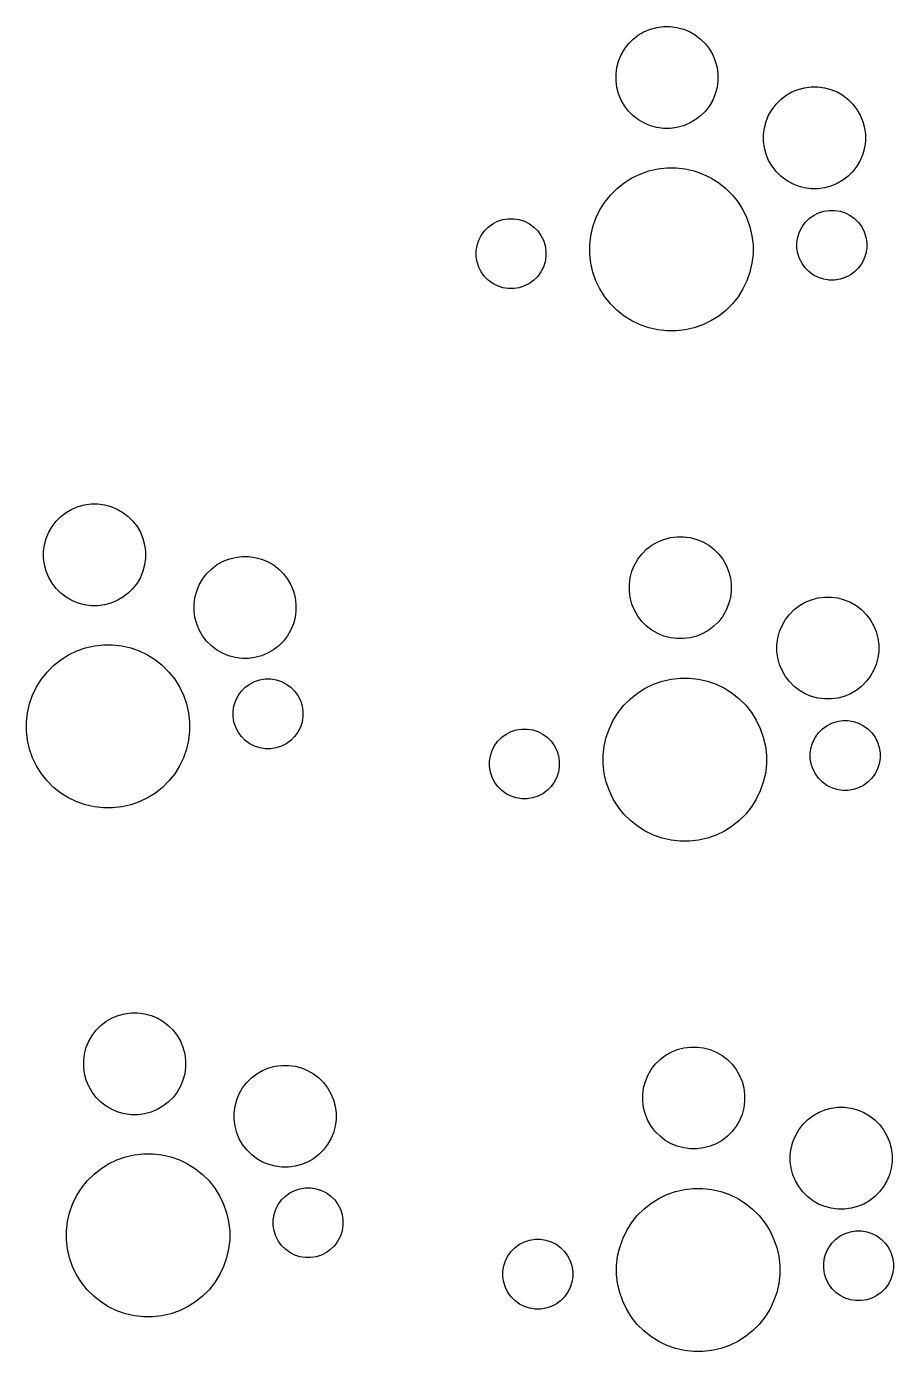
# Model space of a CAD drawing. Extents: x -174 to 104, y -34 to 59.
# Drawn here: x -147.82 to -118.1, y 7.77 to 53.2 of the extents above; entities that cross this region are included whole.
import ezdxf

# ---------------------------------------------------------------- set-up
doc = ezdxf.new("R2010")
doc.units = 0
doc.layers.add('BLACK', color=7, linetype='CONTINUOUS')

msp = doc.modelspace()

# ---------------------------------------------------------------- linework, layer by layer
at = {"layer": 'BLACK', "linetype": 'CONTINUOUS'}
for p, q in [((-126.428604, 53.112357), (-126.207493, 53.171603)), ((-126.207493, 53.171603), (-125.98054, 53.201482)), ((-125.98054, 53.201482), (-125.75163, 53.201482)), ((-125.75163, 53.201482), (-125.524677, 53.171603)), ((-125.524677, 53.171603), (-125.303566, 53.112357)), ((-127.181805, 52.609084), (-127.01994, 52.770949)), ((-127.01994, 52.770949), (-126.838333, 52.910301)), ((-126.838333, 52.910301), (-126.64009, 53.024756)), ((-126.64009, 53.024756), (-126.428604, 53.112357)), ((-125.303566, 53.112357), (-125.09208, 53.024756)), ((-125.09208, 53.024756), (-124.893837, 52.910301)), ((-124.893837, 52.910301), (-124.71223, 52.770949)), ((-124.71223, 52.770949), (-124.550365, 52.609084)), ((-127.435612, 52.229234), (-127.321157, 52.427477)), ((-127.321157, 52.427477), (-127.181805, 52.609084)), ((-124.550365, 52.609084), (-124.411013, 52.427477)), ((-124.411013, 52.427477), (-124.296558, 52.229234)), ((-127.612338, 51.569684), (-127.582459, 51.796637)), ((-127.582459, 51.796637), (-127.523213, 52.017748)), ((-127.523213, 52.017748), (-127.435612, 52.229234)), ((-124.296558, 52.229234), (-124.208957, 52.017748)), ((-124.208957, 52.017748), (-124.149711, 51.796637)), ((-124.149711, 51.796637), (-124.119832, 51.569684)), ((-127.612338, 51.340774), (-127.612338, 51.569684)), ((-127.582459, 51.113821), (-127.612338, 51.340774)), ((-124.119832, 51.340774), (-124.149711, 51.113821)), ((-124.119832, 51.569684), (-124.119832, 51.340774)), ((-127.523213, 50.89271), (-127.582459, 51.113821)), ((-127.435612, 50.681224), (-127.523213, 50.89271)), ((-124.208957, 50.89271), (-124.296558, 50.681224)), ((-124.149711, 51.113821), (-124.208957, 50.89271)), ((-121.782457, 50.84194), (-121.584214, 50.956395)), ((-121.584214, 50.956395), (-121.372728, 51.043996)), ((-121.372728, 51.043996), (-121.151617, 51.103242)), ((-121.151617, 51.103242), (-120.924664, 51.133121)), ((-120.924664, 51.133121), (-120.695754, 51.133121)), ((-120.695754, 51.133121), (-120.468801, 51.103242)), ((-120.468801, 51.103242), (-120.24769, 51.043996)), ((-120.24769, 51.043996), (-120.036204, 50.956395)), ((-120.036204, 50.956395), (-119.837961, 50.84194)), ((-127.321157, 50.482981), (-127.435612, 50.681224)), ((-127.181805, 50.301374), (-127.321157, 50.482981)), ((-124.411013, 50.482981), (-124.550365, 50.301374)), ((-124.296558, 50.681224), (-124.411013, 50.482981)), ((-122.265281, 50.359116), (-122.125929, 50.540723)), ((-122.125929, 50.540723), (-121.964064, 50.702588)), ((-121.964064, 50.702588), (-121.782457, 50.84194)), ((-119.837961, 50.84194), (-119.656354, 50.702588)), ((-119.656354, 50.702588), (-119.494489, 50.540723)), ((-119.494489, 50.540723), (-119.355137, 50.359116)), ((-127.01994, 50.139509), (-127.181805, 50.301374)), ((-126.838333, 50.000157), (-127.01994, 50.139509)), ((-126.64009, 49.885702), (-126.838333, 50.000157)), ((-124.893837, 50.000157), (-125.09208, 49.885702)), ((-124.71223, 50.139509), (-124.893837, 50.000157)), ((-124.550365, 50.301374), (-124.71223, 50.139509)), ((-122.467337, 49.949387), (-122.379736, 50.160873)), ((-122.379736, 50.160873), (-122.265281, 50.359116)), ((-119.355137, 50.359116), (-119.240682, 50.160873)), ((-119.240682, 50.160873), (-119.153081, 49.949387)), ((-126.428604, 49.798101), (-126.64009, 49.885702)), ((-126.207493, 49.738855), (-126.428604, 49.798101)), ((-125.98054, 49.708976), (-126.207493, 49.738855)), ((-125.75163, 49.708976), (-125.98054, 49.708976)), ((-125.524677, 49.738855), (-125.75163, 49.708976)), ((-125.303566, 49.798101), (-125.524677, 49.738855)), ((-125.09208, 49.885702), (-125.303566, 49.798101)), ((-122.556462, 49.501323), (-122.526583, 49.728276)), ((-122.526583, 49.728276), (-122.467337, 49.949387)), ((-119.153081, 49.949387), (-119.093835, 49.728276)), ((-119.093835, 49.728276), (-119.063956, 49.501323)), ((-122.556462, 49.272413), (-122.556462, 49.501323)), ((-122.526583, 49.04546), (-122.556462, 49.272413)), ((-119.063956, 49.272413), (-119.093835, 49.04546)), ((-119.063956, 49.501323), (-119.063956, 49.272413)), ((-122.467337, 48.824349), (-122.526583, 49.04546)), ((-122.379736, 48.612863), (-122.467337, 48.824349)), ((-122.265281, 48.41462), (-122.379736, 48.612863)), ((-119.240682, 48.612863), (-119.355137, 48.41462)), ((-119.153081, 48.824349), (-119.240682, 48.612863)), ((-119.093835, 49.04546), (-119.153081, 48.824349)), ((-126.783155, 48.144114), (-126.48678, 48.24782)), ((-126.48678, 48.24782), (-126.180658, 48.31769)), ((-126.180658, 48.31769), (-125.868638, 48.352846)), ((-125.868638, 48.352846), (-125.554644, 48.352846)), ((-125.554644, 48.352846), (-125.242624, 48.31769)), ((-125.242624, 48.31769), (-124.936502, 48.24782)), ((-124.936502, 48.24782), (-124.640127, 48.144114)), ((-122.125929, 48.233013), (-122.265281, 48.41462)), ((-121.964064, 48.071148), (-122.125929, 48.233013)), ((-119.494489, 48.233013), (-119.656354, 48.071148)), ((-119.355137, 48.41462), (-119.494489, 48.233013)), ((-127.577411, 47.645049), (-127.331921, 47.840821)), ((-127.331921, 47.840821), (-127.066054, 48.007877)), ((-127.066054, 48.007877), (-126.783155, 48.144114)), ((-124.640127, 48.144114), (-124.357228, 48.007877)), ((-124.357228, 48.007877), (-124.091361, 47.840821)), ((-124.091361, 47.840821), (-123.845871, 47.645049)), ((-121.782457, 47.931796), (-121.964064, 48.071148)), ((-121.584214, 47.817341), (-121.782457, 47.931796)), ((-121.372728, 47.72974), (-121.584214, 47.817341)), ((-121.151617, 47.670494), (-121.372728, 47.72974)), ((-120.24769, 47.72974), (-120.468801, 47.670494)), ((-120.036204, 47.817341), (-120.24769, 47.72974)), ((-119.837961, 47.931796), (-120.036204, 47.817341)), ((-119.656354, 48.071148), (-119.837961, 47.931796)), ((-127.995211, 47.177531), (-127.799439, 47.423021)), ((-127.799439, 47.423021), (-127.577411, 47.645049)), ((-123.845871, 47.645049), (-123.623843, 47.423021)), ((-123.623843, 47.423021), (-123.428071, 47.177531)), ((-120.924664, 47.640615), (-121.151617, 47.670494)), ((-120.695754, 47.640615), (-120.924664, 47.640615)), ((-120.468801, 47.670494), (-120.695754, 47.640615)), ((-128.298504, 46.628765), (-128.162267, 46.911664)), ((-128.162267, 46.911664), (-127.995211, 47.177531)), ((-123.428071, 47.177531), (-123.261015, 46.911664)), ((-123.261015, 46.911664), (-123.124778, 46.628765)), ((-120.840524, 46.724392), (-120.672746, 46.809879)), ((-120.672746, 46.809879), (-120.49366, 46.868068)), ((-120.49366, 46.868068), (-120.307677, 46.897525)), ((-120.307677, 46.897525), (-120.119375, 46.897525)), ((-120.119375, 46.897525), (-119.933392, 46.868068)), ((-119.933392, 46.868068), (-119.754306, 46.809879)), ((-119.754306, 46.809879), (-119.586528, 46.724392)), ((-131.989094, 46.325765), (-131.836754, 46.436446)), ((-131.836754, 46.436446), (-131.668976, 46.521933)), ((-131.668976, 46.521933), (-131.48989, 46.580122)), ((-131.48989, 46.580122), (-131.303907, 46.609579)), ((-131.303907, 46.609579), (-131.115605, 46.609579)), ((-131.115605, 46.609579), (-130.929622, 46.580122)), ((-130.929622, 46.580122), (-130.750536, 46.521933)), ((-130.750536, 46.521933), (-130.582758, 46.436446)), ((-130.582758, 46.436446), (-130.430418, 46.325765)), ((-128.40221, 46.33239), (-128.298504, 46.628765)), ((-123.124778, 46.628765), (-123.021072, 46.33239)), ((-121.236694, 46.328222), (-121.126013, 46.480562)), ((-121.126013, 46.480562), (-120.992864, 46.613711)), ((-120.992864, 46.613711), (-120.840524, 46.724392)), ((-119.586528, 46.724392), (-119.434188, 46.613711)), ((-119.434188, 46.613711), (-119.301039, 46.480562)), ((-119.301039, 46.480562), (-119.190358, 46.328222)), ((-132.318411, 45.872498), (-132.232924, 46.040276)), ((-132.232924, 46.040276), (-132.122243, 46.192616)), ((-132.122243, 46.192616), (-131.989094, 46.325765)), ((-130.430418, 46.325765), (-130.297269, 46.192616)), ((-130.297269, 46.192616), (-130.186588, 46.040276)), ((-130.186588, 46.040276), (-130.101101, 45.872498)), ((-128.507236, 45.714248), (-128.47208, 46.026268)), ((-128.47208, 46.026268), (-128.40221, 46.33239)), ((-123.021072, 46.33239), (-122.951202, 46.026268)), ((-122.951202, 46.026268), (-122.916046, 45.714248)), ((-121.409827, 45.795375), (-121.38037, 45.981358)), ((-121.38037, 45.981358), (-121.322181, 46.160444)), ((-121.322181, 46.160444), (-121.236694, 46.328222)), ((-119.190358, 46.328222), (-119.104871, 46.160444)), ((-119.104871, 46.160444), (-119.046682, 45.981358)), ((-119.046682, 45.981358), (-119.017225, 45.795375)), ((-132.406057, 45.507429), (-132.3766, 45.693412)), ((-132.406057, 45.319127), (-132.406057, 45.507429)), ((-132.3766, 45.693412), (-132.318411, 45.872498)), ((-130.101101, 45.872498), (-130.042912, 45.693412)), ((-130.042912, 45.693412), (-130.013455, 45.507429)), ((-130.013455, 45.507429), (-130.013455, 45.319127)), ((-128.507236, 45.400254), (-128.507236, 45.714248)), ((-122.916046, 45.714248), (-122.916046, 45.400254)), ((-121.409827, 45.607073), (-121.409827, 45.795375)), ((-121.38037, 45.42109), (-121.409827, 45.607073)), ((-119.017225, 45.607073), (-119.046682, 45.42109)), ((-119.017225, 45.795375), (-119.017225, 45.607073)), ((-132.3766, 45.133144), (-132.406057, 45.319127)), ((-132.318411, 44.954058), (-132.3766, 45.133144)), ((-130.042912, 45.133144), (-130.101101, 44.954058)), ((-130.013455, 45.319127), (-130.042912, 45.133144)), ((-128.47208, 45.088234), (-128.507236, 45.400254)), ((-128.40221, 44.782112), (-128.47208, 45.088234)), ((-122.951202, 45.088234), (-123.021072, 44.782112)), ((-122.916046, 45.400254), (-122.951202, 45.088234)), ((-121.322181, 45.242004), (-121.38037, 45.42109)), ((-121.236694, 45.074226), (-121.322181, 45.242004)), ((-121.126013, 44.921886), (-121.236694, 45.074226)), ((-119.190358, 45.074226), (-119.301039, 44.921886)), ((-119.104871, 45.242004), (-119.190358, 45.074226)), ((-119.046682, 45.42109), (-119.104871, 45.242004)), ((-132.232924, 44.78628), (-132.318411, 44.954058)), ((-132.122243, 44.63394), (-132.232924, 44.78628)), ((-131.989094, 44.500791), (-132.122243, 44.63394)), ((-130.297269, 44.63394), (-130.430418, 44.500791)), ((-130.186588, 44.78628), (-130.297269, 44.63394)), ((-130.101101, 44.954058), (-130.186588, 44.78628)), ((-128.298504, 44.485737), (-128.40221, 44.782112)), ((-123.021072, 44.782112), (-123.124778, 44.485737)), ((-120.992864, 44.788737), (-121.126013, 44.921886)), ((-120.840524, 44.678056), (-120.992864, 44.788737)), ((-120.672746, 44.592569), (-120.840524, 44.678056)), ((-120.49366, 44.53438), (-120.672746, 44.592569)), ((-120.307677, 44.504923), (-120.49366, 44.53438)), ((-119.933392, 44.53438), (-120.119375, 44.504923)), ((-119.754306, 44.592569), (-119.933392, 44.53438)), ((-119.586528, 44.678056), (-119.754306, 44.592569)), ((-119.434188, 44.788737), (-119.586528, 44.678056)), ((-119.301039, 44.921886), (-119.434188, 44.788737)), ((-131.836754, 44.39011), (-131.989094, 44.500791)), ((-131.668976, 44.304623), (-131.836754, 44.39011)), ((-131.48989, 44.246434), (-131.668976, 44.304623)), ((-131.303907, 44.216977), (-131.48989, 44.246434)), ((-131.115605, 44.216977), (-131.303907, 44.216977)), ((-130.929622, 44.246434), (-131.115605, 44.216977)), ((-130.750536, 44.304623), (-130.929622, 44.246434)), ((-130.582758, 44.39011), (-130.750536, 44.304623)), ((-130.430418, 44.500791), (-130.582758, 44.39011)), ((-128.162267, 44.202838), (-128.298504, 44.485737)), ((-127.995211, 43.936971), (-128.162267, 44.202838)), ((-123.261015, 44.202838), (-123.428071, 43.936971)), ((-123.124778, 44.485737), (-123.261015, 44.202838)), ((-120.119375, 44.504923), (-120.307677, 44.504923)), ((-127.799439, 43.691481), (-127.995211, 43.936971)), ((-127.577411, 43.469453), (-127.799439, 43.691481)), ((-123.623843, 43.691481), (-123.845871, 43.469453)), ((-123.428071, 43.936971), (-123.623843, 43.691481)), ((-127.331921, 43.273681), (-127.577411, 43.469453)), ((-127.066054, 43.106625), (-127.331921, 43.273681)), ((-124.091361, 43.273681), (-124.357228, 43.106625)), ((-123.845871, 43.469453), (-124.091361, 43.273681)), ((-126.783155, 42.970388), (-127.066054, 43.106625)), ((-126.48678, 42.866682), (-126.783155, 42.970388)), ((-126.180658, 42.796812), (-126.48678, 42.866682)), ((-125.868638, 42.761656), (-126.180658, 42.796812)), ((-125.554644, 42.761656), (-125.868638, 42.761656)), ((-125.242624, 42.796812), (-125.554644, 42.761656)), ((-124.936502, 42.866682), (-125.242624, 42.796812)), ((-124.640127, 42.970388), (-124.936502, 42.866682)), ((-124.357228, 43.106625), (-124.640127, 42.970388)), ((-146.048003, 36.742762), (-145.826892, 36.802008)), ((-145.826892, 36.802008), (-145.599939, 36.831887)), ((-145.599939, 36.831887), (-145.371029, 36.831887)), ((-145.371029, 36.831887), (-145.144076, 36.802008)), ((-145.144076, 36.802008), (-144.922965, 36.742762)), ((-146.801204, 36.239489), (-146.639339, 36.401354)), ((-146.639339, 36.401354), (-146.457732, 36.540706)), ((-146.457732, 36.540706), (-146.259489, 36.655161)), ((-146.259489, 36.655161), (-146.048003, 36.742762)), ((-144.922965, 36.742762), (-144.711479, 36.655161)), ((-144.711479, 36.655161), (-144.513236, 36.540706)), ((-144.513236, 36.540706), (-144.331629, 36.401354)), ((-144.331629, 36.401354), (-144.169764, 36.239489)), ((-147.055011, 35.859639), (-146.940556, 36.057882)), ((-146.940556, 36.057882), (-146.801204, 36.239489)), ((-144.169764, 36.239489), (-144.030412, 36.057882)), ((-144.030412, 36.057882), (-143.915957, 35.859639)), ((-147.201858, 35.427042), (-147.142612, 35.648153)), ((-147.142612, 35.648153), (-147.055011, 35.859639)), ((-143.915957, 35.859639), (-143.828356, 35.648153)), ((-143.828356, 35.648153), (-143.76911, 35.427042)), ((-126.380236, 35.416297), (-126.181993, 35.530752)), ((-126.181993, 35.530752), (-125.970507, 35.618353)), ((-125.970507, 35.618353), (-125.749396, 35.677599)), ((-125.749396, 35.677599), (-125.522443, 35.707478)), ((-125.522443, 35.707478), (-125.293533, 35.707478)), ((-125.293533, 35.707478), (-125.06658, 35.677599)), ((-125.06658, 35.677599), (-124.845469, 35.618353)), ((-124.845469, 35.618353), (-124.633983, 35.530752)), ((-124.633983, 35.530752), (-124.43574, 35.416297)), ((-147.231737, 35.200089), (-147.201858, 35.427042)), ((-147.231737, 34.971179), (-147.231737, 35.200089)), ((-143.76911, 35.427042), (-143.739231, 35.200089)), ((-143.739231, 35.200089), (-143.739231, 34.971179)), ((-140.890806, 34.94184), (-140.669695, 35.001086)), ((-140.669695, 35.001086), (-140.442742, 35.030965)), ((-140.442742, 35.030965), (-140.213832, 35.030965)), ((-140.213832, 35.030965), (-139.986879, 35.001086)), ((-139.986879, 35.001086), (-139.765768, 34.94184)), ((-126.86306, 34.933473), (-126.723708, 35.11508)), ((-126.723708, 35.11508), (-126.561843, 35.276945)), ((-126.561843, 35.276945), (-126.380236, 35.416297)), ((-124.43574, 35.416297), (-124.254133, 35.276945)), ((-124.254133, 35.276945), (-124.092268, 35.11508)), ((-124.092268, 35.11508), (-123.952916, 34.933473)), ((-147.201858, 34.744226), (-147.231737, 34.971179)), ((-147.142612, 34.523115), (-147.201858, 34.744226)), ((-143.76911, 34.744226), (-143.828356, 34.523115)), ((-143.739231, 34.971179), (-143.76911, 34.744226)), ((-141.644007, 34.438567), (-141.482142, 34.600432)), ((-141.482142, 34.600432), (-141.300535, 34.739784)), ((-141.300535, 34.739784), (-141.102292, 34.854239)), ((-141.102292, 34.854239), (-140.890806, 34.94184)), ((-139.765768, 34.94184), (-139.554282, 34.854239)), ((-139.554282, 34.854239), (-139.356039, 34.739784)), ((-139.356039, 34.739784), (-139.174432, 34.600432)), ((-139.174432, 34.600432), (-139.012567, 34.438567)), ((-127.065116, 34.523744), (-126.977515, 34.73523)), ((-126.977515, 34.73523), (-126.86306, 34.933473)), ((-123.952916, 34.933473), (-123.838461, 34.73523)), ((-123.838461, 34.73523), (-123.75086, 34.523744)), ((-147.055011, 34.311629), (-147.142612, 34.523115)), ((-146.940556, 34.113386), (-147.055011, 34.311629)), ((-146.801204, 33.931779), (-146.940556, 34.113386)), ((-144.030412, 34.113386), (-144.169764, 33.931779)), ((-143.915957, 34.311629), (-144.030412, 34.113386)), ((-143.828356, 34.523115), (-143.915957, 34.311629)), ((-141.897814, 34.058717), (-141.783359, 34.25696)), ((-141.783359, 34.25696), (-141.644007, 34.438567)), ((-139.012567, 34.438567), (-138.873215, 34.25696)), ((-138.873215, 34.25696), (-138.75876, 34.058717)), ((-127.154241, 34.07568), (-127.124362, 34.302633)), ((-127.154241, 33.84677), (-127.154241, 34.07568)), ((-127.124362, 34.302633), (-127.065116, 34.523744)), ((-123.75086, 34.523744), (-123.691614, 34.302633)), ((-123.691614, 34.302633), (-123.661735, 34.07568)), ((-123.661735, 34.07568), (-123.661735, 33.84677)), ((-146.639339, 33.769914), (-146.801204, 33.931779)), ((-146.457732, 33.630562), (-146.639339, 33.769914)), ((-146.259489, 33.516107), (-146.457732, 33.630562)), ((-144.513236, 33.630562), (-144.711479, 33.516107)), ((-144.331629, 33.769914), (-144.513236, 33.630562)), ((-144.169764, 33.931779), (-144.331629, 33.769914)), ((-142.07454, 33.399167), (-142.044661, 33.62612)), ((-142.044661, 33.62612), (-141.985415, 33.847231)), ((-141.985415, 33.847231), (-141.897814, 34.058717)), ((-138.75876, 34.058717), (-138.671159, 33.847231)), ((-138.671159, 33.847231), (-138.611913, 33.62612)), ((-138.611913, 33.62612), (-138.582034, 33.399167)), ((-127.124362, 33.619817), (-127.154241, 33.84677)), ((-127.065116, 33.398706), (-127.124362, 33.619817)), ((-123.691614, 33.619817), (-123.75086, 33.398706)), ((-123.661735, 33.84677), (-123.691614, 33.619817)), ((-120.69352, 33.609238), (-120.466567, 33.639117)), ((-120.466567, 33.639117), (-120.237657, 33.639117)), ((-120.237657, 33.639117), (-120.010704, 33.609238)), ((-146.048003, 33.428506), (-146.259489, 33.516107)), ((-145.826892, 33.36926), (-146.048003, 33.428506)), ((-145.599939, 33.339381), (-145.826892, 33.36926)), ((-145.371029, 33.339381), (-145.599939, 33.339381)), ((-145.144076, 33.36926), (-145.371029, 33.339381)), ((-144.922965, 33.428506), (-145.144076, 33.36926)), ((-144.711479, 33.516107), (-144.922965, 33.428506)), ((-142.07454, 33.170257), (-142.07454, 33.399167)), ((-142.044661, 32.943304), (-142.07454, 33.170257)), ((-138.582034, 33.170257), (-138.611913, 32.943304)), ((-138.582034, 33.399167), (-138.582034, 33.170257)), ((-126.977515, 33.18722), (-127.065116, 33.398706)), ((-126.86306, 32.988977), (-126.977515, 33.18722)), ((-123.838461, 33.18722), (-123.952916, 32.988977)), ((-123.75086, 33.398706), (-123.838461, 33.18722)), ((-121.667832, 33.046719), (-121.505967, 33.208584)), ((-121.505967, 33.208584), (-121.32436, 33.347936)), ((-121.32436, 33.347936), (-121.126117, 33.462391)), ((-121.126117, 33.462391), (-120.914631, 33.549992)), ((-120.914631, 33.549992), (-120.69352, 33.609238)), ((-120.010704, 33.609238), (-119.789593, 33.549992)), ((-119.789593, 33.549992), (-119.578107, 33.462391)), ((-119.578107, 33.462391), (-119.379864, 33.347936)), ((-119.379864, 33.347936), (-119.198257, 33.208584)), ((-119.198257, 33.208584), (-119.036392, 33.046719)), ((-141.985415, 32.722193), (-142.044661, 32.943304)), ((-141.897814, 32.510707), (-141.985415, 32.722193)), ((-138.671159, 32.722193), (-138.75876, 32.510707)), ((-138.611913, 32.943304), (-138.671159, 32.722193)), ((-126.723708, 32.80737), (-126.86306, 32.988977)), ((-126.561843, 32.645505), (-126.723708, 32.80737)), ((-124.092268, 32.80737), (-124.254133, 32.645505)), ((-123.952916, 32.988977), (-124.092268, 32.80737)), ((-121.921639, 32.666869), (-121.807184, 32.865112)), ((-121.807184, 32.865112), (-121.667832, 33.046719)), ((-119.036392, 33.046719), (-118.89704, 32.865112)), ((-118.89704, 32.865112), (-118.782585, 32.666869)), ((-141.783359, 32.312464), (-141.897814, 32.510707)), ((-141.644007, 32.130857), (-141.783359, 32.312464)), ((-138.873215, 32.312464), (-139.012567, 32.130857)), ((-138.75876, 32.510707), (-138.873215, 32.312464)), ((-126.380236, 32.506153), (-126.561843, 32.645505)), ((-126.181993, 32.391698), (-126.380236, 32.506153)), ((-125.970507, 32.304097), (-126.181993, 32.391698)), ((-125.749396, 32.244851), (-125.970507, 32.304097)), ((-124.845469, 32.304097), (-125.06658, 32.244851)), ((-124.633983, 32.391698), (-124.845469, 32.304097)), ((-124.43574, 32.506153), (-124.633983, 32.391698)), ((-124.254133, 32.645505), (-124.43574, 32.506153)), ((-122.068486, 32.234272), (-122.00924, 32.455383)), ((-122.00924, 32.455383), (-121.921639, 32.666869)), ((-118.782585, 32.666869), (-118.694984, 32.455383)), ((-118.694984, 32.455383), (-118.635738, 32.234272)), ((-146.094089, 31.790685), (-145.797714, 31.894391)), ((-145.797714, 31.894391), (-145.491592, 31.964261)), ((-145.491592, 31.964261), (-145.179572, 31.999417)), ((-145.179572, 31.999417), (-144.865578, 31.999417)), ((-144.865578, 31.999417), (-144.553558, 31.964261)), ((-144.553558, 31.964261), (-144.247436, 31.894391)), ((-144.247436, 31.894391), (-143.951061, 31.790685)), ((-141.482142, 31.968992), (-141.644007, 32.130857)), ((-141.300535, 31.82964), (-141.482142, 31.968992)), ((-141.102292, 31.715185), (-141.300535, 31.82964)), ((-139.356039, 31.82964), (-139.554282, 31.715185)), ((-139.174432, 31.968992), (-139.356039, 31.82964)), ((-139.012567, 32.130857), (-139.174432, 31.968992)), ((-125.522443, 32.214972), (-125.749396, 32.244851)), ((-125.293533, 32.214972), (-125.522443, 32.214972)), ((-125.06658, 32.244851), (-125.293533, 32.214972)), ((-122.098365, 32.007319), (-122.068486, 32.234272)), ((-122.098365, 31.778409), (-122.098365, 32.007319)), ((-118.635738, 32.234272), (-118.605859, 32.007319)), ((-118.605859, 32.007319), (-118.605859, 31.778409)), ((-146.888345, 31.29162), (-146.642855, 31.487392)), ((-146.642855, 31.487392), (-146.376988, 31.654448)), ((-146.376988, 31.654448), (-146.094089, 31.790685)), ((-143.951061, 31.790685), (-143.668162, 31.654448)), ((-143.668162, 31.654448), (-143.402295, 31.487392)), ((-143.402295, 31.487392), (-143.156805, 31.29162)), ((-140.890806, 31.627584), (-141.102292, 31.715185)), ((-140.669695, 31.568338), (-140.890806, 31.627584)), ((-140.442742, 31.538459), (-140.669695, 31.568338)), ((-140.213832, 31.538459), (-140.442742, 31.538459)), ((-139.986879, 31.568338), (-140.213832, 31.538459)), ((-139.765768, 31.627584), (-139.986879, 31.568338)), ((-139.554282, 31.715185), (-139.765768, 31.627584)), ((-122.068486, 31.551456), (-122.098365, 31.778409)), ((-122.00924, 31.330345), (-122.068486, 31.551456)), ((-118.635738, 31.551456), (-118.694984, 31.330345)), ((-118.605859, 31.778409), (-118.635738, 31.551456)), ((-147.306145, 30.824102), (-147.110373, 31.069592)), ((-147.110373, 31.069592), (-146.888345, 31.29162)), ((-143.156805, 31.29162), (-142.934777, 31.069592)), ((-142.934777, 31.069592), (-142.739005, 30.824102)), ((-121.921639, 31.118859), (-122.00924, 31.330345)), ((-121.807184, 30.920616), (-121.921639, 31.118859)), ((-121.667832, 30.739009), (-121.807184, 30.920616)), ((-118.89704, 30.920616), (-119.036392, 30.739009)), ((-118.782585, 31.118859), (-118.89704, 30.920616)), ((-118.694984, 31.330345), (-118.782585, 31.118859)), ((-147.609438, 30.275336), (-147.473201, 30.558235)), ((-147.473201, 30.558235), (-147.306145, 30.824102)), ((-142.739005, 30.824102), (-142.571949, 30.558235)), ((-142.571949, 30.558235), (-142.435712, 30.275336)), ((-140.452017, 30.414685), (-140.318868, 30.547834)), ((-140.318868, 30.547834), (-140.166528, 30.658515)), ((-140.166528, 30.658515), (-139.99875, 30.744002)), ((-139.99875, 30.744002), (-139.819664, 30.802191)), ((-139.819664, 30.802191), (-139.633681, 30.831648)), ((-139.633681, 30.831648), (-139.445379, 30.831648)), ((-139.445379, 30.831648), (-139.259396, 30.802191)), ((-139.259396, 30.802191), (-139.08031, 30.744002)), ((-139.08031, 30.744002), (-138.912532, 30.658515)), ((-138.912532, 30.658515), (-138.760192, 30.547834)), ((-138.760192, 30.547834), (-138.627043, 30.414685)), ((-126.873824, 30.346817), (-126.607957, 30.513873)), ((-126.607957, 30.513873), (-126.325058, 30.65011)), ((-126.325058, 30.65011), (-126.028683, 30.753816)), ((-126.028683, 30.753816), (-125.722561, 30.823686)), ((-125.722561, 30.823686), (-125.410541, 30.858842)), ((-125.410541, 30.858842), (-125.096547, 30.858842)), ((-125.096547, 30.858842), (-124.784527, 30.823686)), ((-124.784527, 30.823686), (-124.478405, 30.753816)), ((-124.478405, 30.753816), (-124.18203, 30.65011)), ((-124.18203, 30.65011), (-123.899131, 30.513873)), ((-123.899131, 30.513873), (-123.633264, 30.346817)), ((-121.505967, 30.577144), (-121.667832, 30.739009)), ((-121.32436, 30.437792), (-121.505967, 30.577144)), ((-121.126117, 30.323337), (-121.32436, 30.437792)), ((-119.379864, 30.437792), (-119.578107, 30.323337)), ((-119.198257, 30.577144), (-119.379864, 30.437792)), ((-119.036392, 30.739009), (-119.198257, 30.577144)), ((-147.713144, 29.978961), (-147.609438, 30.275336)), ((-142.435712, 30.275336), (-142.332006, 29.978961)), ((-140.706374, 29.915481), (-140.648185, 30.094567)), ((-140.648185, 30.094567), (-140.562698, 30.262345)), ((-140.562698, 30.262345), (-140.452017, 30.414685)), ((-138.627043, 30.414685), (-138.516362, 30.262345)), ((-138.516362, 30.262345), (-138.430875, 30.094567)), ((-138.430875, 30.094567), (-138.372686, 29.915481)), ((-127.341342, 29.929017), (-127.119314, 30.151045)), ((-127.119314, 30.151045), (-126.873824, 30.346817)), ((-123.633264, 30.346817), (-123.387774, 30.151045)), ((-123.387774, 30.151045), (-123.165746, 29.929017)), ((-120.914631, 30.235736), (-121.126117, 30.323337)), ((-120.69352, 30.17649), (-120.914631, 30.235736)), ((-120.466567, 30.146611), (-120.69352, 30.17649)), ((-120.237657, 30.146611), (-120.466567, 30.146611)), ((-120.010704, 30.17649), (-120.237657, 30.146611)), ((-119.789593, 30.235736), (-120.010704, 30.17649)), ((-119.578107, 30.323337), (-119.789593, 30.235736)), ((-147.81817, 29.360819), (-147.783014, 29.672839)), ((-147.783014, 29.672839), (-147.713144, 29.978961)), ((-142.332006, 29.978961), (-142.262136, 29.672839)), ((-142.262136, 29.672839), (-142.22698, 29.360819)), ((-140.735831, 29.729498), (-140.706374, 29.915481)), ((-140.735831, 29.541196), (-140.735831, 29.729498)), ((-140.706374, 29.355213), (-140.735831, 29.541196)), ((-138.372686, 29.915481), (-138.343229, 29.729498)), ((-138.343229, 29.541196), (-138.372686, 29.355213)), ((-138.343229, 29.729498), (-138.343229, 29.541196)), ((-127.70417, 29.41766), (-127.537114, 29.683527)), ((-127.537114, 29.683527), (-127.341342, 29.929017)), ((-123.165746, 29.929017), (-122.969974, 29.683527)), ((-122.969974, 29.683527), (-122.802918, 29.41766)), ((-147.81817, 29.046825), (-147.81817, 29.360819)), ((-142.22698, 29.360819), (-142.22698, 29.046825)), ((-140.648185, 29.176127), (-140.706374, 29.355213)), ((-140.562698, 29.008349), (-140.648185, 29.176127)), ((-138.430875, 29.176127), (-138.516362, 29.008349)), ((-138.372686, 29.355213), (-138.430875, 29.176127)), ((-131.210879, 29.027929), (-131.031793, 29.086118)), ((-131.031793, 29.086118), (-130.84581, 29.115575)), ((-130.84581, 29.115575), (-130.657508, 29.115575)), ((-130.657508, 29.115575), (-130.471525, 29.086118)), ((-130.471525, 29.086118), (-130.292439, 29.027929)), ((-127.944113, 28.838386), (-127.840407, 29.134761)), ((-127.840407, 29.134761), (-127.70417, 29.41766)), ((-122.802918, 29.41766), (-122.666681, 29.134761)), ((-122.666681, 29.134761), (-122.562975, 28.838386)), ((-120.667916, 28.986558), (-120.534767, 29.119707)), ((-120.534767, 29.119707), (-120.382427, 29.230388)), ((-120.382427, 29.230388), (-120.214649, 29.315875)), ((-120.214649, 29.315875), (-120.035563, 29.374064)), ((-120.035563, 29.374064), (-119.84958, 29.403521)), ((-119.84958, 29.403521), (-119.661278, 29.403521)), ((-119.661278, 29.403521), (-119.475295, 29.374064)), ((-119.475295, 29.374064), (-119.296209, 29.315875)), ((-119.296209, 29.315875), (-119.128431, 29.230388)), ((-119.128431, 29.230388), (-118.976091, 29.119707)), ((-118.976091, 29.119707), (-118.842942, 28.986558)), ((-147.783014, 28.734805), (-147.81817, 29.046825)), ((-147.713144, 28.428683), (-147.783014, 28.734805)), ((-142.262136, 28.734805), (-142.332006, 28.428683)), ((-142.22698, 29.046825), (-142.262136, 28.734805)), ((-140.452017, 28.856009), (-140.562698, 29.008349)), ((-140.318868, 28.72286), (-140.452017, 28.856009)), ((-140.166528, 28.612179), (-140.318868, 28.72286)), ((-138.760192, 28.72286), (-138.912532, 28.612179)), ((-138.627043, 28.856009), (-138.760192, 28.72286)), ((-138.516362, 29.008349), (-138.627043, 28.856009)), ((-131.774827, 28.546272), (-131.664146, 28.698612)), ((-131.664146, 28.698612), (-131.530997, 28.831761)), ((-131.530997, 28.831761), (-131.378657, 28.942442)), ((-131.378657, 28.942442), (-131.210879, 29.027929)), ((-130.292439, 29.027929), (-130.124661, 28.942442)), ((-130.124661, 28.942442), (-129.972321, 28.831761)), ((-129.972321, 28.831761), (-129.839172, 28.698612)), ((-129.839172, 28.698612), (-129.728491, 28.546272)), ((-128.013983, 28.532264), (-127.944113, 28.838386)), ((-122.562975, 28.838386), (-122.493105, 28.532264)), ((-120.922273, 28.487354), (-120.864084, 28.66644)), ((-120.864084, 28.66644), (-120.778597, 28.834218)), ((-120.778597, 28.834218), (-120.667916, 28.986558)), ((-118.842942, 28.986558), (-118.732261, 28.834218)), ((-118.732261, 28.834218), (-118.646774, 28.66644)), ((-118.646774, 28.66644), (-118.588585, 28.487354)), ((-147.609438, 28.132308), (-147.713144, 28.428683)), ((-142.332006, 28.428683), (-142.435712, 28.132308)), ((-139.99875, 28.526692), (-140.166528, 28.612179)), ((-139.819664, 28.468503), (-139.99875, 28.526692)), ((-139.633681, 28.439046), (-139.819664, 28.468503)), ((-139.445379, 28.439046), (-139.633681, 28.439046)), ((-139.259396, 28.468503), (-139.445379, 28.439046)), ((-139.08031, 28.526692), (-139.259396, 28.468503)), ((-138.912532, 28.612179), (-139.08031, 28.526692)), ((-131.94796, 28.013425), (-131.918503, 28.199408)), ((-131.918503, 28.199408), (-131.860314, 28.378494)), ((-131.860314, 28.378494), (-131.774827, 28.546272)), ((-129.728491, 28.546272), (-129.643004, 28.378494)), ((-129.643004, 28.378494), (-129.584815, 28.199408)), ((-129.584815, 28.199408), (-129.555358, 28.013425)), ((-128.049139, 28.220244), (-128.013983, 28.532264)), ((-128.049139, 27.90625), (-128.049139, 28.220244)), ((-122.493105, 28.532264), (-122.457949, 28.220244)), ((-122.457949, 28.220244), (-122.457949, 27.90625)), ((-120.95173, 28.301371), (-120.922273, 28.487354)), ((-120.95173, 28.113069), (-120.95173, 28.301371)), ((-118.588585, 28.487354), (-118.559128, 28.301371)), ((-118.559128, 28.301371), (-118.559128, 28.113069)), ((-147.473201, 27.849409), (-147.609438, 28.132308)), ((-147.306145, 27.583542), (-147.473201, 27.849409)), ((-142.571949, 27.849409), (-142.739005, 27.583542)), ((-142.435712, 28.132308), (-142.571949, 27.849409)), ((-131.94796, 27.825123), (-131.94796, 28.013425)), ((-131.918503, 27.63914), (-131.94796, 27.825123)), ((-129.555358, 27.825123), (-129.584815, 27.63914)), ((-129.555358, 28.013425), (-129.555358, 27.825123)), ((-128.013983, 27.59423), (-128.049139, 27.90625)), ((-122.457949, 27.90625), (-122.493105, 27.59423)), ((-120.922273, 27.927086), (-120.95173, 28.113069)), ((-120.864084, 27.748), (-120.922273, 27.927086)), ((-120.778597, 27.580222), (-120.864084, 27.748)), ((-118.646774, 27.748), (-118.732261, 27.580222)), ((-118.588585, 27.927086), (-118.646774, 27.748)), ((-118.559128, 28.113069), (-118.588585, 27.927086)), ((-147.110373, 27.338052), (-147.306145, 27.583542)), ((-146.888345, 27.116024), (-147.110373, 27.338052)), ((-142.934777, 27.338052), (-143.156805, 27.116024)), ((-142.739005, 27.583542), (-142.934777, 27.338052)), ((-131.860314, 27.460054), (-131.918503, 27.63914)), ((-131.774827, 27.292276), (-131.860314, 27.460054)), ((-131.664146, 27.139936), (-131.774827, 27.292276)), ((-129.728491, 27.292276), (-129.839172, 27.139936)), ((-129.643004, 27.460054), (-129.728491, 27.292276)), ((-129.584815, 27.63914), (-129.643004, 27.460054)), ((-127.944113, 27.288108), (-128.013983, 27.59423)), ((-127.840407, 26.991733), (-127.944113, 27.288108)), ((-122.562975, 27.288108), (-122.666681, 26.991733)), ((-122.493105, 27.59423), (-122.562975, 27.288108)), ((-120.667916, 27.427882), (-120.778597, 27.580222)), ((-120.534767, 27.294733), (-120.667916, 27.427882)), ((-120.382427, 27.184052), (-120.534767, 27.294733)), ((-118.976091, 27.294733), (-119.128431, 27.184052)), ((-118.842942, 27.427882), (-118.976091, 27.294733)), ((-118.732261, 27.580222), (-118.842942, 27.427882)), ((-146.642855, 26.920252), (-146.888345, 27.116024)), ((-146.376988, 26.753196), (-146.642855, 26.920252)), ((-143.402295, 26.920252), (-143.668162, 26.753196)), ((-143.156805, 27.116024), (-143.402295, 26.920252)), ((-131.530997, 27.006787), (-131.664146, 27.139936)), ((-131.378657, 26.896106), (-131.530997, 27.006787)), ((-131.210879, 26.810619), (-131.378657, 26.896106)), ((-131.031793, 26.75243), (-131.210879, 26.810619)), ((-130.292439, 26.810619), (-130.471525, 26.75243)), ((-130.124661, 26.896106), (-130.292439, 26.810619)), ((-129.972321, 27.006787), (-130.124661, 26.896106)), ((-129.839172, 27.139936), (-129.972321, 27.006787)), ((-127.70417, 26.708834), (-127.840407, 26.991733)), ((-122.666681, 26.991733), (-122.802918, 26.708834)), ((-120.214649, 27.098565), (-120.382427, 27.184052)), ((-120.035563, 27.040376), (-120.214649, 27.098565)), ((-119.84958, 27.010919), (-120.035563, 27.040376)), ((-119.661278, 27.010919), (-119.84958, 27.010919)), ((-119.475295, 27.040376), (-119.661278, 27.010919)), ((-119.296209, 27.098565), (-119.475295, 27.040376)), ((-119.128431, 27.184052), (-119.296209, 27.098565)), ((-146.094089, 26.616959), (-146.376988, 26.753196)), ((-145.797714, 26.513253), (-146.094089, 26.616959)), ((-145.491592, 26.443383), (-145.797714, 26.513253)), ((-145.179572, 26.408227), (-145.491592, 26.443383)), ((-144.865578, 26.408227), (-145.179572, 26.408227)), ((-144.553558, 26.443383), (-144.865578, 26.408227)), ((-144.247436, 26.513253), (-144.553558, 26.443383)), ((-143.951061, 26.616959), (-144.247436, 26.513253)), ((-143.668162, 26.753196), (-143.951061, 26.616959)), ((-130.84581, 26.722973), (-131.031793, 26.75243)), ((-130.657508, 26.722973), (-130.84581, 26.722973)), ((-130.471525, 26.75243), (-130.657508, 26.722973)), ((-127.537114, 26.442967), (-127.70417, 26.708834)), ((-127.341342, 26.197477), (-127.537114, 26.442967)), ((-122.969974, 26.442967), (-123.165746, 26.197477)), ((-122.802918, 26.708834), (-122.969974, 26.442967)), ((-127.119314, 25.975449), (-127.341342, 26.197477)), ((-126.873824, 25.779677), (-127.119314, 25.975449)), ((-123.387774, 25.975449), (-123.633264, 25.779677)), ((-123.165746, 26.197477), (-123.387774, 25.975449)), ((-126.607957, 25.612621), (-126.873824, 25.779677)), ((-126.325058, 25.476384), (-126.607957, 25.612621)), ((-126.028683, 25.372678), (-126.325058, 25.476384)), ((-124.18203, 25.476384), (-124.478405, 25.372678)), ((-123.899131, 25.612621), (-124.18203, 25.476384)), ((-123.633264, 25.779677), (-123.899131, 25.612621)), ((-125.722561, 25.302808), (-126.028683, 25.372678)), ((-125.410541, 25.267652), (-125.722561, 25.302808)), ((-125.096547, 25.267652), (-125.410541, 25.267652)), ((-124.784527, 25.302808), (-125.096547, 25.267652)), ((-124.478405, 25.372678), (-124.784527, 25.302808)), ((-145.266305, 18.955301), (-145.084698, 19.094653)), ((-145.084698, 19.094653), (-144.886455, 19.209108)), ((-144.886455, 19.209108), (-144.674969, 19.296709)), ((-144.674969, 19.296709), (-144.453858, 19.355955)), ((-144.453858, 19.355955), (-144.226905, 19.385834)), ((-144.226905, 19.385834), (-143.997995, 19.385834)), ((-143.997995, 19.385834), (-143.771042, 19.355955)), ((-143.771042, 19.355955), (-143.549931, 19.296709)), ((-143.549931, 19.296709), (-143.338445, 19.209108)), ((-143.338445, 19.209108), (-143.140202, 19.094653)), ((-143.140202, 19.094653), (-142.958595, 18.955301)), ((-145.567522, 18.611829), (-145.42817, 18.793436)), ((-145.42817, 18.793436), (-145.266305, 18.955301)), ((-142.958595, 18.955301), (-142.79673, 18.793436)), ((-142.79673, 18.793436), (-142.657378, 18.611829)), ((-145.828824, 17.980989), (-145.769578, 18.2021)), ((-145.769578, 18.2021), (-145.681977, 18.413586)), ((-145.681977, 18.413586), (-145.567522, 18.611829)), ((-142.657378, 18.611829), (-142.542923, 18.413586)), ((-142.542923, 18.413586), (-142.455322, 18.2021)), ((-142.455322, 18.2021), (-142.396076, 17.980989)), ((-125.512411, 18.12435), (-125.2913, 18.183596)), ((-125.2913, 18.183596), (-125.064347, 18.213475)), ((-125.064347, 18.213475), (-124.835437, 18.213475)), ((-124.835437, 18.213475), (-124.608484, 18.183596)), ((-124.608484, 18.183596), (-124.387373, 18.12435)), ((-145.858703, 17.754036), (-145.828824, 17.980989)), ((-145.858703, 17.525126), (-145.858703, 17.754036)), ((-142.396076, 17.980989), (-142.366197, 17.754036)), ((-142.366197, 17.754036), (-142.366197, 17.525126)), ((-126.265612, 17.621077), (-126.103747, 17.782942)), ((-126.103747, 17.782942), (-125.92214, 17.922294)), ((-125.92214, 17.922294), (-125.723897, 18.036749)), ((-125.723897, 18.036749), (-125.512411, 18.12435)), ((-124.387373, 18.12435), (-124.175887, 18.036749)), ((-124.175887, 18.036749), (-123.977644, 17.922294)), ((-123.977644, 17.922294), (-123.796037, 17.782942)), ((-123.796037, 17.782942), (-123.634172, 17.621077)), ((-145.828824, 17.298173), (-145.858703, 17.525126)), ((-145.769578, 17.077062), (-145.828824, 17.298173)), ((-142.396076, 17.298173), (-142.455322, 17.077062)), ((-142.366197, 17.525126), (-142.396076, 17.298173)), ((-140.109108, 17.154379), (-139.927501, 17.293731)), ((-139.927501, 17.293731), (-139.729258, 17.408186)), ((-139.729258, 17.408186), (-139.517772, 17.495787)), ((-139.517772, 17.495787), (-139.296661, 17.555033)), ((-139.296661, 17.555033), (-139.069708, 17.584912)), ((-139.069708, 17.584912), (-138.840798, 17.584912)), ((-138.840798, 17.584912), (-138.613845, 17.555033)), ((-138.613845, 17.555033), (-138.392734, 17.495787)), ((-138.392734, 17.495787), (-138.181248, 17.408186)), ((-138.181248, 17.408186), (-137.983005, 17.293731)), ((-137.983005, 17.293731), (-137.801398, 17.154379)), ((-126.519419, 17.241227), (-126.404964, 17.43947)), ((-126.404964, 17.43947), (-126.265612, 17.621077)), ((-123.634172, 17.621077), (-123.49482, 17.43947)), ((-123.49482, 17.43947), (-123.380365, 17.241227)), ((-145.681977, 16.865576), (-145.769578, 17.077062)), ((-145.567522, 16.667333), (-145.681977, 16.865576)), ((-142.542923, 16.865576), (-142.657378, 16.667333)), ((-142.455322, 17.077062), (-142.542923, 16.865576)), ((-140.52478, 16.612664), (-140.410325, 16.810907)), ((-140.410325, 16.810907), (-140.270973, 16.992514)), ((-140.270973, 16.992514), (-140.109108, 17.154379)), ((-137.801398, 17.154379), (-137.639533, 16.992514)), ((-137.639533, 16.992514), (-137.500181, 16.810907)), ((-137.500181, 16.810907), (-137.385726, 16.612664)), ((-126.696145, 16.581677), (-126.666266, 16.80863)), ((-126.666266, 16.80863), (-126.60702, 17.029741)), ((-126.60702, 17.029741), (-126.519419, 17.241227)), ((-123.380365, 17.241227), (-123.292764, 17.029741)), ((-123.292764, 17.029741), (-123.233518, 16.80863)), ((-123.233518, 16.80863), (-123.203639, 16.581677)), ((-145.42817, 16.485726), (-145.567522, 16.667333)), ((-145.266305, 16.323861), (-145.42817, 16.485726)), ((-142.79673, 16.485726), (-142.958595, 16.323861)), ((-142.657378, 16.667333), (-142.79673, 16.485726)), ((-140.671627, 16.180067), (-140.612381, 16.401178)), ((-140.612381, 16.401178), (-140.52478, 16.612664)), ((-137.385726, 16.612664), (-137.298125, 16.401178)), ((-137.298125, 16.401178), (-137.238879, 16.180067)), ((-126.696145, 16.352767), (-126.696145, 16.581677)), ((-123.203639, 16.581677), (-123.203639, 16.352767)), ((-145.084698, 16.184509), (-145.266305, 16.323861)), ((-144.886455, 16.070054), (-145.084698, 16.184509)), ((-144.674969, 15.982453), (-144.886455, 16.070054)), ((-144.453858, 15.923207), (-144.674969, 15.982453)), ((-144.226905, 15.893328), (-144.453858, 15.923207)), ((-143.771042, 15.923207), (-143.997995, 15.893328)), ((-143.549931, 15.982453), (-143.771042, 15.923207)), ((-143.338445, 16.070054), (-143.549931, 15.982453)), ((-143.140202, 16.184509), (-143.338445, 16.070054)), ((-142.958595, 16.323861), (-143.140202, 16.184509)), ((-140.701506, 15.953114), (-140.671627, 16.180067)), ((-140.701506, 15.724204), (-140.701506, 15.953114)), ((-137.238879, 16.180067), (-137.209, 15.953114)), ((-137.209, 15.953114), (-137.209, 15.724204)), ((-126.666266, 16.125814), (-126.696145, 16.352767)), ((-126.60702, 15.904703), (-126.666266, 16.125814)), ((-126.519419, 15.693217), (-126.60702, 15.904703)), ((-123.292764, 15.904703), (-123.380365, 15.693217)), ((-123.233518, 16.125814), (-123.292764, 15.904703)), ((-123.203639, 16.352767), (-123.233518, 16.125814)), ((-120.866264, 15.853933), (-120.668021, 15.968388)), ((-120.668021, 15.968388), (-120.456535, 16.055989)), ((-120.456535, 16.055989), (-120.235424, 16.115235)), ((-120.235424, 16.115235), (-120.008471, 16.145114)), ((-120.008471, 16.145114), (-119.779561, 16.145114)), ((-119.779561, 16.145114), (-119.552608, 16.115235)), ((-119.552608, 16.115235), (-119.331497, 16.055989)), ((-119.331497, 16.055989), (-119.120011, 15.968388)), ((-119.120011, 15.968388), (-118.921768, 15.853933)), ((-143.997995, 15.893328), (-144.226905, 15.893328)), ((-140.671627, 15.497251), (-140.701506, 15.724204)), ((-140.612381, 15.27614), (-140.671627, 15.497251)), ((-137.238879, 15.497251), (-137.298125, 15.27614)), ((-137.209, 15.724204), (-137.238879, 15.497251)), ((-126.404964, 15.494974), (-126.519419, 15.693217)), ((-126.265612, 15.313367), (-126.404964, 15.494974)), ((-123.49482, 15.494974), (-123.634172, 15.313367)), ((-123.380365, 15.693217), (-123.49482, 15.494974)), ((-121.349088, 15.371109), (-121.209736, 15.552716)), ((-121.209736, 15.552716), (-121.047871, 15.714581)), ((-121.047871, 15.714581), (-120.866264, 15.853933)), ((-118.921768, 15.853933), (-118.740161, 15.714581)), ((-118.740161, 15.714581), (-118.578296, 15.552716)), ((-118.578296, 15.552716), (-118.438944, 15.371109)), ((-140.52478, 15.064654), (-140.612381, 15.27614)), ((-140.410325, 14.866411), (-140.52478, 15.064654)), ((-137.385726, 15.064654), (-137.500181, 14.866411)), ((-137.298125, 15.27614), (-137.385726, 15.064654)), ((-126.103747, 15.151502), (-126.265612, 15.313367)), ((-125.92214, 15.01215), (-126.103747, 15.151502)), ((-125.723897, 14.897695), (-125.92214, 15.01215)), ((-123.977644, 15.01215), (-124.175887, 14.897695)), ((-123.796037, 15.151502), (-123.977644, 15.01215)), ((-123.634172, 15.313367), (-123.796037, 15.151502)), ((-121.551144, 14.96138), (-121.463543, 15.172866)), ((-121.463543, 15.172866), (-121.349088, 15.371109)), ((-118.438944, 15.371109), (-118.324489, 15.172866)), ((-118.324489, 15.172866), (-118.236888, 14.96138)), ((-144.118558, 14.518208), (-143.806538, 14.553364)), ((-143.806538, 14.553364), (-143.492544, 14.553364)), ((-143.492544, 14.553364), (-143.180524, 14.518208)), ((-140.270973, 14.684804), (-140.410325, 14.866411)), ((-140.109108, 14.522939), (-140.270973, 14.684804)), ((-137.639533, 14.684804), (-137.801398, 14.522939)), ((-137.500181, 14.866411), (-137.639533, 14.684804)), ((-125.512411, 14.810094), (-125.723897, 14.897695)), ((-125.2913, 14.750848), (-125.512411, 14.810094)), ((-125.064347, 14.720969), (-125.2913, 14.750848)), ((-124.835437, 14.720969), (-125.064347, 14.720969)), ((-124.608484, 14.750848), (-124.835437, 14.720969)), ((-124.387373, 14.810094), (-124.608484, 14.750848)), ((-124.175887, 14.897695), (-124.387373, 14.810094)), ((-121.640269, 14.513316), (-121.61039, 14.740269)), ((-121.61039, 14.740269), (-121.551144, 14.96138)), ((-118.236888, 14.96138), (-118.177642, 14.740269)), ((-118.177642, 14.740269), (-118.147763, 14.513316)), ((-145.269821, 14.041339), (-145.003954, 14.208395)), ((-145.003954, 14.208395), (-144.721055, 14.344632)), ((-144.721055, 14.344632), (-144.42468, 14.448338)), ((-144.42468, 14.448338), (-144.118558, 14.518208)), ((-143.180524, 14.518208), (-142.874402, 14.448338)), ((-142.874402, 14.448338), (-142.578027, 14.344632)), ((-142.578027, 14.344632), (-142.295128, 14.208395)), ((-142.295128, 14.208395), (-142.029261, 14.041339)), ((-139.927501, 14.383587), (-140.109108, 14.522939)), ((-139.729258, 14.269132), (-139.927501, 14.383587)), ((-139.517772, 14.181531), (-139.729258, 14.269132)), ((-139.296661, 14.122285), (-139.517772, 14.181531)), ((-139.069708, 14.092406), (-139.296661, 14.122285)), ((-138.840798, 14.092406), (-139.069708, 14.092406)), ((-138.613845, 14.122285), (-138.840798, 14.092406)), ((-138.392734, 14.181531), (-138.613845, 14.122285)), ((-138.181248, 14.269132), (-138.392734, 14.181531)), ((-137.983005, 14.383587), (-138.181248, 14.269132)), ((-137.801398, 14.522939), (-137.983005, 14.383587)), ((-121.640269, 14.284406), (-121.640269, 14.513316)), ((-121.61039, 14.057453), (-121.640269, 14.284406)), ((-118.147763, 14.284406), (-118.177642, 14.057453)), ((-118.147763, 14.513316), (-118.147763, 14.284406)), ((-145.737339, 13.623539), (-145.515311, 13.845567)), ((-145.515311, 13.845567), (-145.269821, 14.041339)), ((-142.029261, 14.041339), (-141.783771, 13.845567)), ((-141.783771, 13.845567), (-141.561743, 13.623539)), ((-121.551144, 13.836342), (-121.61039, 14.057453)), ((-121.463543, 13.624856), (-121.551144, 13.836342)), ((-118.236888, 13.836342), (-118.324489, 13.624856)), ((-118.177642, 14.057453), (-118.236888, 13.836342)), ((-146.100167, 13.112182), (-145.933111, 13.378049)), ((-145.933111, 13.378049), (-145.737339, 13.623539)), ((-141.561743, 13.623539), (-141.365971, 13.378049)), ((-141.365971, 13.378049), (-141.198915, 13.112182)), ((-138.945834, 13.101781), (-138.793494, 13.212462)), ((-138.793494, 13.212462), (-138.625716, 13.297949)), ((-138.625716, 13.297949), (-138.44663, 13.356138)), ((-138.44663, 13.356138), (-138.260647, 13.385595)), ((-138.260647, 13.385595), (-138.072345, 13.385595)), ((-138.072345, 13.385595), (-137.886362, 13.356138)), ((-137.886362, 13.356138), (-137.707276, 13.297949)), ((-137.707276, 13.297949), (-137.539498, 13.212462)), ((-137.539498, 13.212462), (-137.387158, 13.101781)), ((-125.866962, 13.156107), (-125.570587, 13.259813)), ((-125.570587, 13.259813), (-125.264465, 13.329683)), ((-125.264465, 13.329683), (-124.952445, 13.364839)), ((-124.952445, 13.364839), (-124.638451, 13.364839)), ((-124.638451, 13.364839), (-124.326431, 13.329683)), ((-124.326431, 13.329683), (-124.020309, 13.259813)), ((-124.020309, 13.259813), (-123.723934, 13.156107)), ((-121.349088, 13.426613), (-121.463543, 13.624856)), ((-121.209736, 13.245006), (-121.349088, 13.426613)), ((-121.047871, 13.083141), (-121.209736, 13.245006)), ((-118.578296, 13.245006), (-118.740161, 13.083141)), ((-118.438944, 13.426613), (-118.578296, 13.245006)), ((-118.324489, 13.624856), (-118.438944, 13.426613)), ((-146.34011, 12.532908), (-146.236404, 12.829283)), ((-146.236404, 12.829283), (-146.100167, 13.112182)), ((-141.198915, 13.112182), (-141.062678, 12.829283)), ((-141.062678, 12.829283), (-140.958972, 12.532908)), ((-139.275151, 12.648514), (-139.189664, 12.816292)), ((-139.189664, 12.816292), (-139.078983, 12.968632)), ((-139.078983, 12.968632), (-138.945834, 13.101781)), ((-137.387158, 13.101781), (-137.254009, 12.968632)), ((-137.254009, 12.968632), (-137.143328, 12.816292)), ((-137.143328, 12.816292), (-137.057841, 12.648514)), ((-126.661218, 12.657042), (-126.415728, 12.852814)), ((-126.415728, 12.852814), (-126.149861, 13.01987)), ((-126.149861, 13.01987), (-125.866962, 13.156107)), ((-123.723934, 13.156107), (-123.441035, 13.01987)), ((-123.441035, 13.01987), (-123.175168, 12.852814)), ((-123.175168, 12.852814), (-122.929678, 12.657042)), ((-120.866264, 12.943789), (-121.047871, 13.083141)), ((-120.668021, 12.829334), (-120.866264, 12.943789)), ((-120.456535, 12.741733), (-120.668021, 12.829334)), ((-120.235424, 12.682487), (-120.456535, 12.741733)), ((-119.331497, 12.741733), (-119.552608, 12.682487)), ((-119.120011, 12.829334), (-119.331497, 12.741733)), ((-118.921768, 12.943789), (-119.120011, 12.829334)), ((-118.740161, 13.083141), (-118.921768, 12.943789)), ((-146.40998, 12.226786), (-146.34011, 12.532908)), ((-140.958972, 12.532908), (-140.889102, 12.226786)), ((-139.362797, 12.283445), (-139.33334, 12.469428)), ((-139.362797, 12.095143), (-139.362797, 12.283445)), ((-139.33334, 12.469428), (-139.275151, 12.648514)), ((-137.057841, 12.648514), (-136.999652, 12.469428)), ((-136.999652, 12.469428), (-136.970195, 12.283445)), ((-136.970195, 12.283445), (-136.970195, 12.095143)), ((-127.079018, 12.189524), (-126.883246, 12.435014)), ((-126.883246, 12.435014), (-126.661218, 12.657042)), ((-122.929678, 12.657042), (-122.70765, 12.435014)), ((-122.70765, 12.435014), (-122.511878, 12.189524)), ((-120.008471, 12.652608), (-120.235424, 12.682487)), ((-119.779561, 12.652608), (-120.008471, 12.652608)), ((-119.552608, 12.682487), (-119.779561, 12.652608)), ((-146.445136, 11.914766), (-146.40998, 12.226786)), ((-146.445136, 11.600772), (-146.445136, 11.914766)), ((-140.889102, 12.226786), (-140.853946, 11.914766)), ((-140.853946, 11.914766), (-140.853946, 11.600772)), ((-139.33334, 11.90916), (-139.362797, 12.095143)), ((-139.275151, 11.730074), (-139.33334, 11.90916)), ((-136.999652, 11.90916), (-137.057841, 11.730074)), ((-136.970195, 12.095143), (-136.999652, 11.90916)), ((-127.382311, 11.640758), (-127.246074, 11.923657)), ((-127.246074, 11.923657), (-127.079018, 12.189524)), ((-122.511878, 12.189524), (-122.344822, 11.923657)), ((-122.344822, 11.923657), (-122.208585, 11.640758)), ((-119.924331, 11.736385), (-119.756553, 11.821872)), ((-119.756553, 11.821872), (-119.577467, 11.880061)), ((-119.577467, 11.880061), (-119.391484, 11.909518)), ((-119.391484, 11.909518), (-119.203182, 11.909518)), ((-119.203182, 11.909518), (-119.017199, 11.880061)), ((-119.017199, 11.880061), (-118.838113, 11.821872)), ((-118.838113, 11.821872), (-118.670335, 11.736385)), ((-146.40998, 11.288752), (-146.445136, 11.600772)), ((-140.853946, 11.600772), (-140.889102, 11.288752)), ((-139.189664, 11.562296), (-139.275151, 11.730074)), ((-139.078983, 11.409956), (-139.189664, 11.562296)), ((-138.945834, 11.276807), (-139.078983, 11.409956)), ((-137.254009, 11.409956), (-137.387158, 11.276807)), ((-137.143328, 11.562296), (-137.254009, 11.409956)), ((-137.057841, 11.730074), (-137.143328, 11.562296)), ((-131.072901, 11.337758), (-130.920561, 11.448439)), ((-130.920561, 11.448439), (-130.752783, 11.533926)), ((-130.752783, 11.533926), (-130.573697, 11.592115)), ((-130.573697, 11.592115), (-130.387714, 11.621572)), ((-130.387714, 11.621572), (-130.199412, 11.621572)), ((-130.199412, 11.621572), (-130.013429, 11.592115)), ((-130.013429, 11.592115), (-129.834343, 11.533926)), ((-129.834343, 11.533926), (-129.666565, 11.448439)), ((-129.666565, 11.448439), (-129.514225, 11.337758)), ((-127.486017, 11.344383), (-127.382311, 11.640758)), ((-122.208585, 11.640758), (-122.104879, 11.344383)), ((-120.320501, 11.340215), (-120.20982, 11.492555)), ((-120.20982, 11.492555), (-120.076671, 11.625704)), ((-120.076671, 11.625704), (-119.924331, 11.736385)), ((-118.670335, 11.736385), (-118.517995, 11.625704)), ((-118.517995, 11.625704), (-118.384846, 11.492555)), ((-118.384846, 11.492555), (-118.274165, 11.340215)), ((-146.34011, 10.98263), (-146.40998, 11.288752)), ((-146.236404, 10.686255), (-146.34011, 10.98263)), ((-140.958972, 10.98263), (-141.062678, 10.686255)), ((-140.889102, 11.288752), (-140.958972, 10.98263)), ((-138.793494, 11.166126), (-138.945834, 11.276807)), ((-138.625716, 11.080639), (-138.793494, 11.166126)), ((-138.44663, 11.02245), (-138.625716, 11.080639)), ((-138.260647, 10.992993), (-138.44663, 11.02245)), ((-138.072345, 10.992993), (-138.260647, 10.992993)), ((-137.886362, 11.02245), (-138.072345, 10.992993)), ((-137.707276, 11.080639), (-137.886362, 11.02245)), ((-137.539498, 11.166126), (-137.707276, 11.080639)), ((-137.387158, 11.276807), (-137.539498, 11.166126)), ((-131.402218, 10.884491), (-131.316731, 11.052269)), ((-131.316731, 11.052269), (-131.20605, 11.204609)), ((-131.20605, 11.204609), (-131.072901, 11.337758)), ((-129.514225, 11.337758), (-129.381076, 11.204609)), ((-129.381076, 11.204609), (-129.270395, 11.052269)), ((-129.270395, 11.052269), (-129.184908, 10.884491)), ((-127.591043, 10.726241), (-127.555887, 11.038261)), ((-127.555887, 11.038261), (-127.486017, 11.344383)), ((-122.104879, 11.344383), (-122.035009, 11.038261)), ((-122.035009, 11.038261), (-121.999853, 10.726241)), ((-120.493634, 10.807368), (-120.464177, 10.993351)), ((-120.464177, 10.993351), (-120.405988, 11.172437)), ((-120.405988, 11.172437), (-120.320501, 11.340215)), ((-118.274165, 11.340215), (-118.188678, 11.172437)), ((-118.188678, 11.172437), (-118.130489, 10.993351)), ((-118.130489, 10.993351), (-118.101032, 10.807368)), ((-146.100167, 10.403356), (-146.236404, 10.686255)), ((-141.062678, 10.686255), (-141.198915, 10.403356)), ((-131.489864, 10.519422), (-131.460407, 10.705405)), ((-131.489864, 10.33112), (-131.489864, 10.519422)), ((-131.460407, 10.705405), (-131.402218, 10.884491)), ((-129.184908, 10.884491), (-129.126719, 10.705405)), ((-129.126719, 10.705405), (-129.097262, 10.519422)), ((-129.097262, 10.519422), (-129.097262, 10.33112)), ((-127.591043, 10.412247), (-127.591043, 10.726241)), ((-121.999853, 10.726241), (-121.999853, 10.412247)), ((-120.493634, 10.619066), (-120.493634, 10.807368)), ((-120.464177, 10.433083), (-120.493634, 10.619066)), ((-118.101032, 10.619066), (-118.130489, 10.433083)), ((-118.101032, 10.807368), (-118.101032, 10.619066)), ((-145.933111, 10.137489), (-146.100167, 10.403356)), ((-145.737339, 9.891999), (-145.933111, 10.137489)), ((-141.365971, 10.137489), (-141.561743, 9.891999)), ((-141.198915, 10.403356), (-141.365971, 10.137489)), ((-131.460407, 10.145137), (-131.489864, 10.33112)), ((-131.402218, 9.966051), (-131.460407, 10.145137)), ((-129.126719, 10.145137), (-129.184908, 9.966051)), ((-129.097262, 10.33112), (-129.126719, 10.145137)), ((-127.555887, 10.100227), (-127.591043, 10.412247)), ((-127.486017, 9.794105), (-127.555887, 10.100227)), ((-122.035009, 10.100227), (-122.104879, 9.794105)), ((-121.999853, 10.412247), (-122.035009, 10.100227)), ((-120.405988, 10.253997), (-120.464177, 10.433083)), ((-120.320501, 10.086219), (-120.405988, 10.253997)), ((-120.20982, 9.933879), (-120.320501, 10.086219)), ((-118.274165, 10.086219), (-118.384846, 9.933879)), ((-118.188678, 10.253997), (-118.274165, 10.086219)), ((-118.130489, 10.433083), (-118.188678, 10.253997)), ((-145.515311, 9.669971), (-145.737339, 9.891999)), ((-145.269821, 9.474199), (-145.515311, 9.669971)), ((-141.783771, 9.669971), (-142.029261, 9.474199)), ((-141.561743, 9.891999), (-141.783771, 9.669971)), ((-131.316731, 9.798273), (-131.402218, 9.966051)), ((-131.20605, 9.645933), (-131.316731, 9.798273)), ((-131.072901, 9.512784), (-131.20605, 9.645933)), ((-129.381076, 9.645933), (-129.514225, 9.512784)), ((-129.270395, 9.798273), (-129.381076, 9.645933)), ((-129.184908, 9.966051), (-129.270395, 9.798273)), ((-127.382311, 9.49773), (-127.486017, 9.794105)), ((-122.104879, 9.794105), (-122.208585, 9.49773)), ((-120.076671, 9.80073), (-120.20982, 9.933879)), ((-119.924331, 9.690049), (-120.076671, 9.80073)), ((-119.756553, 9.604562), (-119.924331, 9.690049)), ((-119.577467, 9.546373), (-119.756553, 9.604562)), ((-119.391484, 9.516916), (-119.577467, 9.546373)), ((-119.017199, 9.546373), (-119.203182, 9.516916)), ((-118.838113, 9.604562), (-119.017199, 9.546373)), ((-118.670335, 9.690049), (-118.838113, 9.604562)), ((-118.517995, 9.80073), (-118.670335, 9.690049)), ((-118.384846, 9.933879), (-118.517995, 9.80073)), ((-145.003954, 9.307143), (-145.269821, 9.474199)), ((-144.721055, 9.170906), (-145.003954, 9.307143)), ((-144.42468, 9.0672), (-144.721055, 9.170906)), ((-142.578027, 9.170906), (-142.874402, 9.0672)), ((-142.295128, 9.307143), (-142.578027, 9.170906)), ((-142.029261, 9.474199), (-142.295128, 9.307143)), ((-130.920561, 9.402103), (-131.072901, 9.512784)), ((-130.752783, 9.316616), (-130.920561, 9.402103)), ((-130.573697, 9.258427), (-130.752783, 9.316616)), ((-130.387714, 9.22897), (-130.573697, 9.258427)), ((-130.199412, 9.22897), (-130.387714, 9.22897)), ((-130.013429, 9.258427), (-130.199412, 9.22897)), ((-129.834343, 9.316616), (-130.013429, 9.258427)), ((-129.666565, 9.402103), (-129.834343, 9.316616)), ((-129.514225, 9.512784), (-129.666565, 9.402103)), ((-127.246074, 9.214831), (-127.382311, 9.49773)), ((-127.079018, 8.948964), (-127.246074, 9.214831)), ((-122.344822, 9.214831), (-122.511878, 8.948964)), ((-122.208585, 9.49773), (-122.344822, 9.214831)), ((-119.203182, 9.516916), (-119.391484, 9.516916)), ((-144.118558, 8.99733), (-144.42468, 9.0672)), ((-143.806538, 8.962174), (-144.118558, 8.99733)), ((-143.492544, 8.962174), (-143.806538, 8.962174)), ((-143.180524, 8.99733), (-143.492544, 8.962174)), ((-142.874402, 9.0672), (-143.180524, 8.99733)), ((-126.883246, 8.703474), (-127.079018, 8.948964)), ((-126.661218, 8.481446), (-126.883246, 8.703474)), ((-122.70765, 8.703474), (-122.929678, 8.481446)), ((-122.511878, 8.948964), (-122.70765, 8.703474)), ((-126.415728, 8.285674), (-126.661218, 8.481446)), ((-126.149861, 8.118618), (-126.415728, 8.285674)), ((-123.175168, 8.285674), (-123.441035, 8.118618)), ((-122.929678, 8.481446), (-123.175168, 8.285674)), ((-125.866962, 7.982381), (-126.149861, 8.118618)), ((-125.570587, 7.878675), (-125.866962, 7.982381)), ((-125.264465, 7.808805), (-125.570587, 7.878675)), ((-124.952445, 7.773649), (-125.264465, 7.808805)), ((-124.638451, 7.773649), (-124.952445, 7.773649)), ((-124.326431, 7.808805), (-124.638451, 7.773649)), ((-124.020309, 7.878675), (-124.326431, 7.808805)), ((-123.723934, 7.982381), (-124.020309, 7.878675)), ((-123.441035, 8.118618), (-123.723934, 7.982381))]:
    msp.add_line(p, q, dxfattribs=at)

doc.saveas('drawing.dxf')
